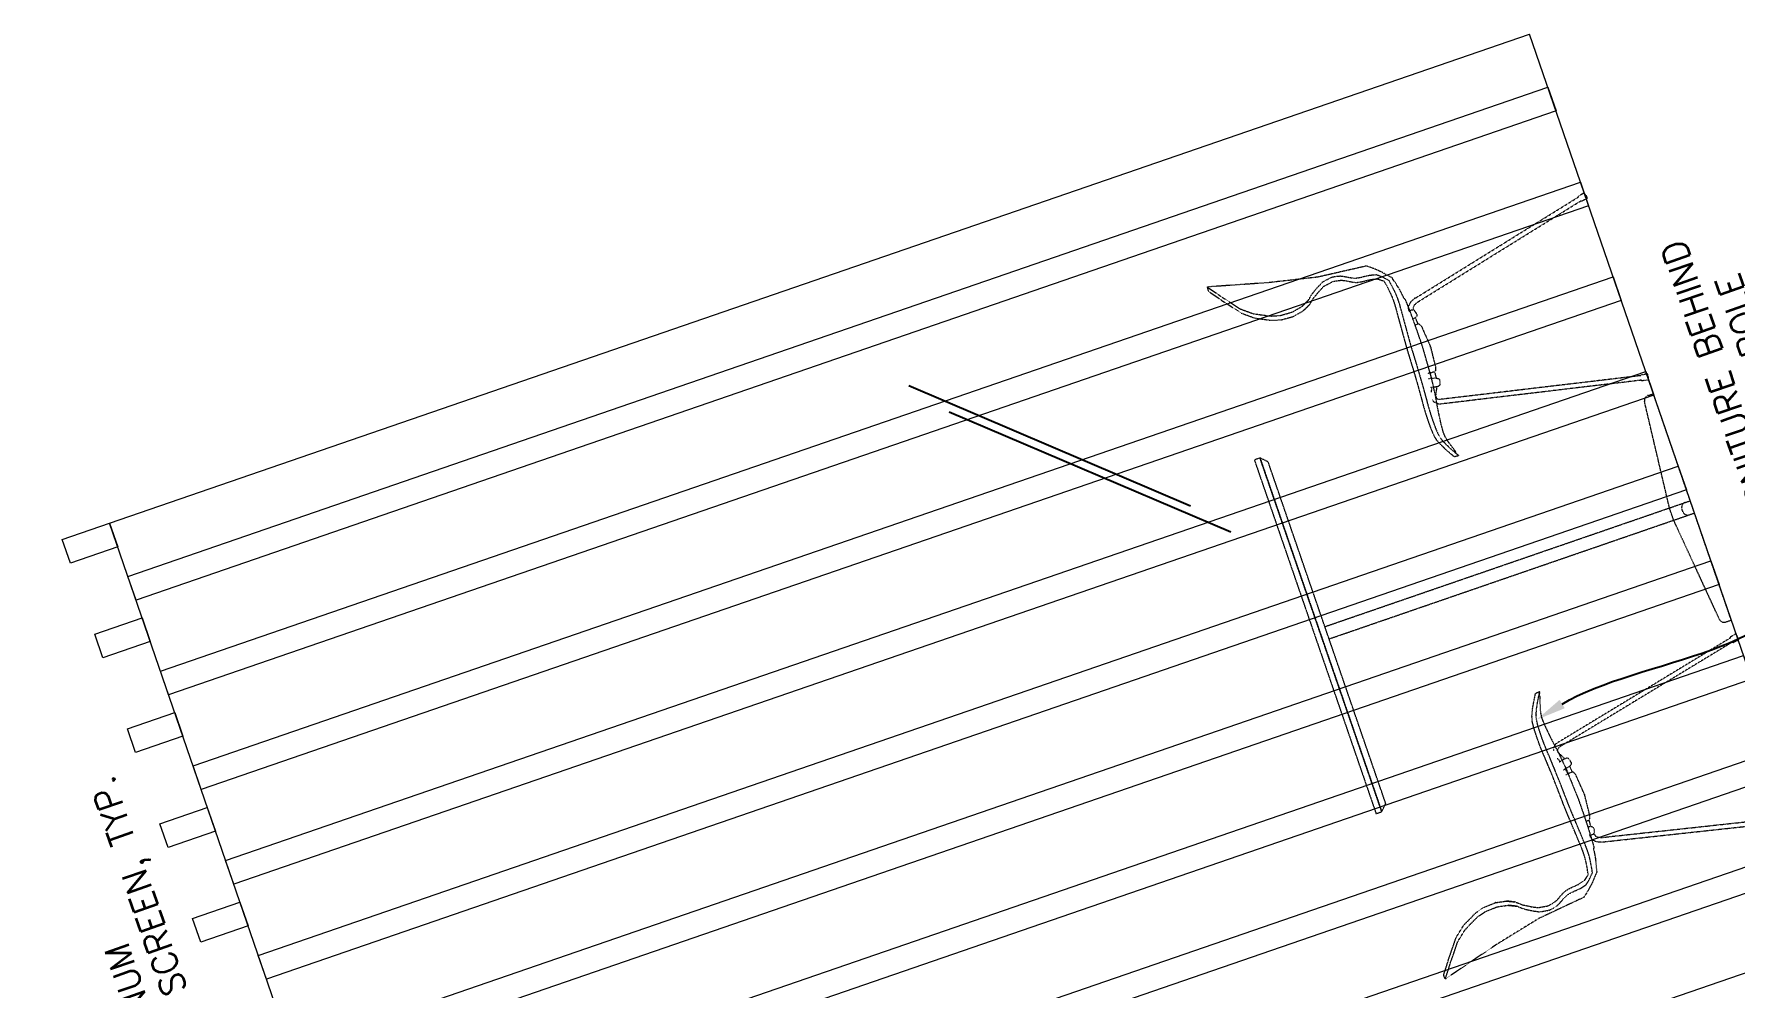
# Model space of a CAD drawing. Extents: x 760773 to 1075934, y 719259 to 1013331.
# Drawn here: x 836111 to 839509, y 828954 to 830858 of the extents above; entities that cross this region are included whole.
import ezdxf
from ezdxf import colors
from ezdxf.entities.mleader import LeaderData, LeaderLine
from ezdxf.math import Vec2, Vec3

# ---------------------------------------------------------------- set-up
doc = ezdxf.new("R2010")
doc.units = 0
doc.header["$MEASUREMENT"] = 0
doc.linetypes.add('HIDDEN', pattern=[0.375, 0.25, -0.125])
doc.layers.add('72471 FF-FUR', color=9, linetype='Continuous', lineweight=30)
doc.layers.add('i-furn', color=8, linetype='Continuous', lineweight=0)
for name, color, linetype in [('A-TEXT', 7, 'Continuous'), ('EL THICK', 1, 'Continuous'), ('EXIST1', 14, 'Continuous'), ('MED', 7, 'Continuous')]:
    doc.layers.add(name, color=color, linetype=linetype)
doc.styles.add('STANDARD1', font='romans')

# ---------------------------------------------------------------- blocks, each defined once
blk = doc.blocks.new('a222')
at = {"layer": 'i-furn', "color": 8, "linetype": 'HIDDEN', "ltscale": 0.0003, "true_color": 0x7f7f7f}
for p, q in [((-0.013, 0.775), (-0.013, 0)), ((0.013, 0.775), (0.013, 0)), ((-0.231, 0.0219), (-0.013, 0.044)), ((-0.013, 0.044), (0.013, 0.044)), ((0.013, 0.044), (0.231, 0.0219)), ((-0.24, 0.012), (-0.24, 0)), ((-0.24, 0), (0.24, 0)), ((-0.003, 0.021), (0.003, 0.021)), ((0.24, 0.012), (0.24, 0))]:
    blk.add_line(p, q, dxfattribs=at)
at = {"layer": 'i-furn', "color": 8, "linetype": 'HIDDEN', "ltscale": 0.0003, "true_color": 0x7f7f7f, "flags": 128}
for points in [[(-0.375, 0.788), (0.375, 0.788), (0.375, 0.8), (-0.375, 0.8), (-0.375, 0.788)], [(-0.362, 0.775), (0.362, 0.775), (0.375, 0.788), (-0.375, 0.788), (-0.362, 0.775)]]:
    blk.add_lwpolyline(points, dxfattribs=at)
at = {"layer": 'i-furn', "color": 8, "linetype": 'HIDDEN', "ltscale": 0.0003, "true_color": 0x7f7f7f}
for centre, start, end in [((-0.23, 0.012), 95.7856, 180), ((-0.003, 0.011), 90, 180), ((0.003, 0.011), 0, 90), ((0.23, 0.012), 0, 84.2144)]:
    blk.add_arc(centre, 0.01, start, end, dxfattribs=at)
blk = doc.blocks.new('3101-SIDE-ELEV')
at = {"color": 8, "linetype": 'HIDDEN', "ltscale": 0.0002, "true_color": 0x7f7f7f}
for p, q in [((-0.0924, 0.4105), (-0.0986, 0.4081)), ((-0.0868, 0.4105), (-0.0924, 0.4105)), ((-0.0881, 0.408), (-0.0868, 0.4105)), ((-0.0867, 0.411), (-0.0868, 0.4105)), ((0.0431, 0.4119), (0.0544, 0.4129)), ((0.0569, 0.4033), (0.053, 0.418)), ((0.0737, 0.408), (0.0709, 0.4206)), ((0.0715, 0.4179), (0.0799, 0.4219)), ((0.0737, 0.408), (0.088, 0.415)), ((0.088, 0.415), (0.0881, 0.415)), ((0.0881, 0.415), (0.0897, 0.4161)), ((0.0897, 0.4161), (0.0925, 0.4159)), ((0.0925, 0.4159), (0.0962, 0.4147)), ((0.1008, 0.4228), (0.0961, 0.4243)), ((0.0962, 0.4147), (0.0988, 0.4123)), ((0.0988, 0.4123), (0.0995, 0.4108)), ((0.1856, 0.0139), (0.0995, 0.4108)), ((0.1064, 0.4175), (0.1008, 0.4228)), ((0.1084, 0.4136), (0.1064, 0.4175)), ((0.1946, 0.0155), (0.1084, 0.4136)), ((-0.1084, 0.3909), (-0.1939, 0.0147)), ((-0.0994, 0.3894), (-0.1849, 0.0132)), ((-0.1093, 0.3898), (-0.1078, 0.3945)), ((-0.1078, 0.3945), (-0.104, 0.4025)), ((-0.104, 0.4025), (-0.0986, 0.4081)), ((-0.0959, 0.3968), (-0.0994, 0.3894)), ((-0.0931, 0.3997), (-0.0959, 0.3968)), ((-0.0873, 0.4019), (-0.0931, 0.3997)), ((-0.0881, 0.4046), (-0.0881, 0.408)), ((-0.0872, 0.4014), (-0.0881, 0.4046)), ((-0.0848, 0.4001), (-0.0872, 0.4014)), ((-0.0763, 0.3977), (-0.0848, 0.4001)), ((-0.0736, 0.399), (-0.0763, 0.3977)), ((-0.0717, 0.4022), (-0.0736, 0.399)), ((-0.0714, 0.4033), (-0.0717, 0.4022)), ((-0.0714, 0.4033), (-0.0708, 0.4086)), ((-0.0584, 0.4021), (-0.0714, 0.4033)), ((-0.0085, 0.3935), (-0.0072, 0.3936)), ((-0.0059, 0.3935), (-0.0072, 0.3936)), ((-0.0072, 0.3936), (-0.0072, 0.3936)), ((-0.0072, 0.3936), (-0.0072, 0.3936)), ((0.0439, 0.4021), (0.0569, 0.4033)), ((0.0569, 0.4033), (0.0573, 0.4022)), ((0.0573, 0.4022), (0.0591, 0.399)), ((0.0591, 0.399), (0.0619, 0.3977)), ((0.0619, 0.3977), (0.0704, 0.4001)), ((0.0704, 0.4001), (0.0727, 0.4014)), ((0.0727, 0.4014), (0.0737, 0.4046)), ((0.0737, 0.4046), (0.0737, 0.408)), ((-0.1953, 0.0147), (-0.1982, 0.0026)), ((-0.1982, 0.0026), (-0.1973, 0.0018)), ((-0.1973, 0.0018), (-0.1912, -0.0004)), ((-0.1973, 0.0018), (-0.1973, 0.0018)), ((-0.1939, 0.0147), (-0.1953, 0.0147)), ((-0.1851, -0.0002), (-0.1834, 0.0124)), ((-0.1834, 0.0124), (-0.1849, 0.0132)), ((0.1856, 0.0139), (0.1841, 0.0131)), ((0.1841, 0.0131), (0.1859, 0.0004)), ((0.1859, 0.0004), (0.1862, 0.0004)), ((0.1862, 0.0004), (0.1879, 0.0002)), ((0.1879, 0.0002), (0.1945, 0.0007)), ((0.1945, 0.0007), (0.1977, 0.0022)), ((0.1961, 0.0152), (0.1946, 0.0155)), ((0.1989, 0.0031), (0.1961, 0.0152)), ((0.1977, 0.0022), (0.1989, 0.0031)), ((-0.1912, -0.0004), (-0.1851, -0.0002))]:
    blk.add_line(p, q, dxfattribs=at)
at = {"color": 8, "linetype": 'HIDDEN', "ltscale": 0.0002, "true_color": 0x7f7f7f, "extrusion": (0, 0, -1), "flags": 128}
for points in [[(-0.2175, 0.4168), (-0.2179, 0.4114), (-0.215, 0.413), (-0.2119, 0.4147), (-0.2081, 0.4144), (-0.2047, 0.4155), (-0.2012, 0.4167), (-0.1978, 0.4178), (-0.1945, 0.4189), (-0.1912, 0.4199), (-0.1882, 0.4209), (-0.1852, 0.4217), (-0.1824, 0.4225), (-0.1797, 0.4231), (-0.177, 0.4237), (-0.1744, 0.4242), (-0.1731, 0.4244), (-0.1719, 0.4245), (-0.1694, 0.4248), (-0.1669, 0.4249), (-0.1644, 0.4249), (-0.1619, 0.4249), (-0.1594, 0.4248), (-0.1569, 0.4246), (-0.1544, 0.4244), (-0.1519, 0.4242), (-0.1494, 0.424), (-0.1469, 0.4237), (-0.1444, 0.4235), (-0.1418, 0.4232), (-0.1392, 0.4229), (-0.1365, 0.4226), (-0.1338, 0.4223), (-0.1309, 0.4219), (-0.1278, 0.4216), (-0.1246, 0.4211), (-0.1211, 0.4207), (-0.1173, 0.4202), (-0.1131, 0.4196), (-0.1083, 0.4189), (-0.1028, 0.418), (-0.0967, 0.4171), (-0.0897, 0.416), (-0.0536, 0.4119), (0.0081, 0.4086), (0.0231, 0.4084), (0.0366, 0.4084), (0.0487, 0.4084), (0.0594, 0.4085), (0.0689, 0.4087), (0.0773, 0.4088), (0.0847, 0.409), (0.0911, 0.4092), (0.0966, 0.4094), (0.1014, 0.4096), (0.1056, 0.4098), (0.1093, 0.4101), (0.1127, 0.4103), (0.1157, 0.4122), (0.1187, 0.4125), (0.1218, 0.4128), (0.125, 0.4132), (0.1285, 0.4137), (0.1323, 0.4143), (0.1366, 0.4151), (0.1414, 0.4162), (0.1469, 0.4175), (0.1532, 0.4192), (0.1607, 0.4213), (0.1607, 0.4202), (0.1802, 0.4378), (0.1911, 0.4496), (0.2014, 0.4621), (0.2013, 0.4621), (0.212, 0.5616), (0.2338, 0.6593), (0.2657, 0.7783), (0.2612, 0.7785)], [(0.2657, 0.7783), (0.2612, 0.7749), (0.2612, 0.7749), (0.2482, 0.765), (0.2482, 0.765), (0.2378, 0.7575), (0.2282, 0.7498), (0.2282, 0.7497), (0.2282, 0.7497), (0.2282, 0.7498), (0.2282, 0.7497), (0.203, 0.7303), (0.1847, 0.7078), (0.1847, 0.7078), (0.1698, 0.6783), (0.1683, 0.6742), (0.164, 0.6583), (0.1625, 0.6331), (0.1625, 0.6332), (0.1667, 0.6114), (0.1667, 0.6114), (0.1667, 0.6114), (0.1667, 0.6114), (0.1667, 0.6114), (0.1667, 0.6114), (0.1667, 0.6114), (0.1667, 0.6114), (0.1667, 0.6114), (0.1667, 0.6113), (0.1744, 0.5946), (0.1744, 0.5946), (0.1667, 0.6113), (0.1667, 0.6113), (0.1667, 0.6113), (0.1667, 0.6113), (0.1744, 0.5946), (0.1744, 0.5946), (0.1744, 0.5946), (0.1744, 0.5946), (0.1744, 0.5946), (0.1744, 0.5946), (0.1744, 0.5946), (0.1836, 0.584), (0.1836, 0.584), (0.1836, 0.584), (0.1836, 0.584), (0.1836, 0.584), (0.193, 0.5688), (0.1999, 0.5554), (0.2029, 0.5358), (0.2021, 0.5298), (0.2011, 0.5241), (0.2011, 0.5241), (0.1999, 0.5194), (0.1985, 0.5159), (0.197, 0.5128), (0.197, 0.5128), (0.1883, 0.4976), (0.1855, 0.491), (0.1855, 0.491), (0.1838, 0.4817), (0.1821, 0.4629), (0.1786, 0.4493), (0.1736, 0.4428)], [(0.2612, 0.7785), (0.2567, 0.7786), (0.2522, 0.7752), (0.2522, 0.7752), (0.2392, 0.7653), (0.2392, 0.7653), (0.2288, 0.7579), (0.2192, 0.7501), (0.2192, 0.75), (0.2192, 0.75), (0.2192, 0.7501), (0.2192, 0.7501), (0.194, 0.7306), (0.1757, 0.7081), (0.1757, 0.7081), (0.1608, 0.6787), (0.1593, 0.6745), (0.155, 0.6586), (0.1535, 0.6334), (0.1535, 0.6335), (0.1577, 0.6117), (0.1577, 0.6117), (0.1577, 0.6117), (0.1577, 0.6117), (0.1577, 0.6117), (0.1577, 0.6117), (0.1577, 0.6117), (0.1577, 0.6117), (0.1577, 0.6117), (0.1577, 0.6117), (0.1654, 0.595), (0.1654, 0.595), (0.1577, 0.6117), (0.1577, 0.6117), (0.1577, 0.6117), (0.1577, 0.6117), (0.1654, 0.595), (0.1654, 0.595), (0.1654, 0.595), (0.1654, 0.595), (0.1654, 0.595), (0.1654, 0.595), (0.1654, 0.595), (0.1746, 0.5843), (0.1746, 0.5843), (0.1746, 0.5843), (0.1746, 0.5843), (0.1746, 0.5843), (0.184, 0.5692), (0.1909, 0.5557), (0.1939, 0.5361), (0.1931, 0.5301), (0.1921, 0.5244), (0.1921, 0.5244), (0.1909, 0.5197), (0.1895, 0.5162), (0.188, 0.5131), (0.188, 0.5131), (0.1793, 0.498), (0.1765, 0.4913), (0.1765, 0.4913), (0.1748, 0.482), (0.1731, 0.4632), (0.1696, 0.4496), (0.1613, 0.4389), (0.1481, 0.4366), (0.142, 0.4357), (0.1368, 0.435), (0.1323, 0.4345), (0.1285, 0.4342), (0.1251, 0.434), (0.1221, 0.4339), (0.1192, 0.4339), (0.1164, 0.4338), (0.1136, 0.4339), (0.1108, 0.4339), (0.1078, 0.434), (0.1043, 0.4342), (0.1003, 0.4344), (0.0956, 0.4347), (0.0902, 0.4351), (0.0839, 0.4355), (0.0767, 0.436), (0.0684, 0.4365), (0.0591, 0.4371), (0.0485, 0.4378), (0.0366, 0.4386), (0.0233, 0.4394), (0.0113, 0.44), (0.0084, 0.4401), (-0.0292, 0.4414), (-0.0576, 0.4428), (-0.0854, 0.4445), (-0.0923, 0.4451), (-0.0986, 0.4455), (-0.1043, 0.4459), (-0.1093, 0.4461), (-0.1093, 0.4461), (-0.1137, 0.4463), (-0.1177, 0.4465), (-0.1177, 0.4465), (-0.1213, 0.4466), (-0.1247, 0.4466), (-0.1278, 0.4467), (-0.1309, 0.4467), (-0.1309, 0.4467), (-0.1338, 0.4467), (-0.1366, 0.4467), (-0.1393, 0.4466), (-0.142, 0.4466), (-0.1446, 0.4465), (-0.1446, 0.4465), (-0.1472, 0.4465), (-0.1499, 0.4464), (-0.1499, 0.4464), (-0.1526, 0.4462), (-0.1554, 0.4461), (-0.1554, 0.4461), (-0.1554, 0.4461), (-0.1583, 0.4459), (-0.1583, 0.4459), (-0.1613, 0.4456), (-0.1613, 0.4456), (-0.1613, 0.4456), (-0.1644, 0.4452), (-0.1644, 0.4452), (-0.1667, 0.4448), (-0.1675, 0.4447), (-0.1675, 0.4447), (-0.1706, 0.4439), (-0.1738, 0.443), (-0.1738, 0.443), (-0.1756, 0.4424), (-0.1756, 0.4424), (-0.1756, 0.4424), (-0.1756, 0.4424), (-0.1756, 0.4424), (-0.1756, 0.4424), (-0.1756, 0.4424), (-0.1738, 0.443), (-0.1738, 0.443), (-0.1738, 0.443), (-0.1756, 0.4424), (-0.1756, 0.4424), (-0.1775, 0.4417), (-0.1775, 0.4417), (-0.1804, 0.4405), (-0.1804, 0.4405), (-0.1834, 0.4392), (-0.1863, 0.4378), (-0.1893, 0.4364), (-0.1893, 0.4364), (-0.1923, 0.4348), (-0.1953, 0.4331), (-0.1953, 0.4331), (-0.1985, 0.4314), (-0.2017, 0.4296), (-0.2049, 0.4277), (-0.2081, 0.4258), (-0.2112, 0.424), (-0.2143, 0.4222), (-0.2172, 0.4206), (-0.2175, 0.4168)]]:
    blk.add_lwpolyline(points, dxfattribs=at)
at = {"color": 8, "linetype": 'HIDDEN', "ltscale": 0.0002, "true_color": 0x7f7f7f, "flags": 128}
for points in [[(-0.1736, 0.4428), (-0.1606, 0.4297), (-0.1474, 0.4275), (-0.1414, 0.4266), (-0.1361, 0.4259), (-0.1317, 0.4254), (-0.1278, 0.4251), (-0.1244, 0.4249), (-0.1214, 0.4248), (-0.1185, 0.4247), (-0.1157, 0.4247), (-0.113, 0.4247), (-0.1101, 0.4248), (-0.1071, 0.4249), (-0.1036, 0.4251), (-0.0996, 0.4253), (-0.095, 0.4256), (-0.0895, 0.4259), (-0.0832, 0.4263), (-0.076, 0.4268), (-0.0678, 0.4274), (-0.0584, 0.428), (-0.0478, 0.4287), (-0.0359, 0.4294), (-0.0226, 0.4302), (-0.0106, 0.4309), (-0.0078, 0.4309), (0.0298, 0.4323), (0.0583, 0.4337), (0.086, 0.4354), (0.0929, 0.4359), (0.0993, 0.4364), (0.1049, 0.4367), (0.1099, 0.437), (0.1099, 0.437), (0.1144, 0.4372), (0.1184, 0.4373), (0.1184, 0.4373), (0.122, 0.4374), (0.1253, 0.4375), (0.1285, 0.4375), (0.1315, 0.4375), (0.1315, 0.4375), (0.1344, 0.4375), (0.1373, 0.4375), (0.14, 0.4375), (0.1427, 0.4374), (0.1453, 0.4374), (0.1453, 0.4374), (0.1479, 0.4373), (0.1505, 0.4372), (0.1505, 0.4372), (0.1533, 0.4371), (0.1561, 0.4369), (0.1561, 0.4369), (0.1561, 0.4369), (0.159, 0.4367), (0.159, 0.4367), (0.162, 0.4364), (0.162, 0.4364), (0.162, 0.4364), (0.165, 0.436), (0.165, 0.436), (0.1674, 0.4357), (0.1682, 0.4355), (0.1682, 0.4355), (0.1713, 0.4347), (0.1745, 0.4338), (0.1745, 0.4338), (0.1763, 0.4332), (0.1763, 0.4332), (0.1763, 0.4332), (0.1763, 0.4332), (0.1763, 0.4332), (0.1763, 0.4332), (0.1763, 0.4332), (0.1745, 0.4338), (0.1745, 0.4338), (0.1745, 0.4338), (0.1763, 0.4332), (0.1763, 0.4332), (0.1782, 0.4325), (0.1782, 0.4325), (0.1811, 0.4313), (0.1811, 0.4313), (0.184, 0.43), (0.187, 0.4287), (0.1899, 0.4272), (0.1899, 0.4272), (0.1929, 0.4256), (0.196, 0.424), (0.196, 0.424), (0.1992, 0.4222), (0.2024, 0.4204), (0.2056, 0.4185), (0.2088, 0.4167), (0.2119, 0.4149), (0.215, 0.4131), (0.2179, 0.4114)], [(-0.058, 0.4074), (-0.0584, 0.4021), (-0.0562, 0.3995), (-0.0507, 0.3974), (-0.0489, 0.3972), (-0.0439, 0.3968), (-0.0267, 0.3953), (-0.0267, 0.3953), (-0.0267, 0.3953), (-0.0267, 0.3953), (-0.0267, 0.3953), (-0.0267, 0.3953), (-0.0267, 0.3953), (-0.0267, 0.3953), (-0.0167, 0.3944), (-0.0167, 0.3944), (-0.0072, 0.3936), (0.0022, 0.3944), (0.0022, 0.3944), (0.0123, 0.3953), (0.0123, 0.3953), (0.0123, 0.3953), (0.0123, 0.3953), (0.0123, 0.3953), (0.0123, 0.3953), (0.0123, 0.3953), (0.0123, 0.3953), (0.0294, 0.3968), (0.0345, 0.3972), (0.0362, 0.3974), (0.0417, 0.3995), (0.0439, 0.4021), (0.0431, 0.4119), (0.0424, 0.4164)]]:
    blk.add_lwpolyline(points, dxfattribs=at)

msp = doc.modelspace()

# ---------------------------------------------------------------- linework, layer by layer
at = {"layer": '72471 FF-FUR', "lineweight": 0}
for points in [[(836278.47859, 829834.12595), (836183.92673, 829801.56914), (836167.64832, 829848.84507), (836262.20018, 829881.40188)], [(836343.59222, 829645.02224), (836249.04036, 829612.46542), (836232.76195, 829659.74135), (836327.31381, 829692.29817)], [(836408.70585, 829455.91852), (836314.15399, 829423.36171), (836297.87558, 829470.63764), (836392.42744, 829503.19445)], [(836473.81948, 829266.81481), (836379.26762, 829234.25799), (836362.98921, 829281.53392), (836457.54107, 829314.09074)], [(836538.93311, 829077.71109), (836444.38125, 829045.15428), (836428.10285, 829092.43021), (836522.6547, 829124.98702)]]:
    msp.add_lwpolyline(points, close=True, dxfattribs=at)
at = {"layer": 'EL THICK', "lineweight": 0}
for p, q in [((836262.20036, 829881.4015), (839098.75608, 830858.10596)), ((841255.63454, 824594.07607), (839098.75608, 830858.10596)), ((838419.07882, 823617.37161), (836262.20022, 829881.4019))]:
    msp.add_line(p, q, dxfattribs=at)
at = {"layer": 'EXIST1'}
for p, q in [((838421.60408, 829915.62538), (837858.71398, 830155.51709)), ((838502.11555, 829863.24778), (837939.22546, 830103.13948))]:
    msp.add_line(p, q, dxfattribs=at)
at = {"layer": 'MED', "lineweight": 0}
for points in [[(836315.09981, 829727.77019), (836298.82144, 829775.04614), (839135.37717, 830751.7506), (839151.65558, 830704.47467), (836315.09985, 829727.77021)], [(836380.21344, 829538.66648), (836363.93508, 829585.94242), (839200.4908, 830562.64688), (839216.76921, 830515.37096), (836380.21348, 829538.66649)], [(836445.32707, 829349.56276), (836429.04871, 829396.83871), (839265.60443, 830373.54317), (839281.88284, 830326.26724), (836445.32711, 829349.56278)], [(836510.4407, 829160.45905), (836494.16234, 829207.73499), (839330.71806, 830184.43946), (839346.99647, 830137.16353), (836510.44074, 829160.45906)], [(836575.55434, 828971.35533), (836559.27597, 829018.63128), (839395.83169, 829995.33574), (839412.1101, 829948.05981), (836575.55438, 828971.35535)], [(836640.66797, 828782.25162), (836624.3896, 828829.52756), (839460.94532, 829806.23203), (839477.22373, 829758.9561), (836640.66801, 828782.25163)], [(836705.7816, 828593.14791), (836689.50323, 828640.42385), (839526.05896, 829617.12831), (839542.33736, 829569.85238), (836705.78164, 828593.14792)], [(836770.89523, 828404.04419), (836754.61686, 828451.32013), (839591.17259, 829428.0246), (839607.45099, 829380.74867), (836770.89527, 828404.0442)], [(836836.00886, 828214.94048), (836819.73049, 828262.21642), (839656.28622, 829238.92088), (839672.56462, 829191.64495), (836836.0089, 828214.94049)], [(836901.12249, 828025.83676), (836884.84412, 828073.11271), (839721.39985, 829049.81717), (839737.67826, 829002.54124), (836901.12253, 828025.83678)]]:
    msp.add_lwpolyline(points, dxfattribs=at)

# ---------------------------------------------------------------- block references
at = {"layer": 'i-furn', "ltscale": 0.000995852, "extrusion": (0, 0, -1), "xscale": 995.852052116051, "yscale": 995.852052116051, "zscale": 995.852052116051, "rotation": 250.9998600026643}
msp.add_blockref('3101-SIDE-ELEV', (-839273.50226, 830355.24751), dxfattribs=at)
at = {"layer": 'i-furn', "ltscale": 0.000995852, "rotation": 109.0001399973354}
for name, p, xscale, yscale, zscale in [('a222', (839423.82854, 829914.0252), 995.8520521160502, 995.8520521160502, 995.8520521160502), ('3101-SIDE-ELEV', (839577.01555, 829473.78793), 995.8520521160498, 995.8520521160498, -995.8520521160463)]:
    msp.add_blockref(name, p, dxfattribs=dict(at, xscale=xscale, yscale=yscale, zscale=zscale))

# ---------------------------------------------------------------- leaders
at = {"layer": 'A-TEXT'}
ml = msp.add_multileader_mtext('Standard', dxfattribs=at)
ml.set_content('FURNITURE BEHIND\\PALUMINUM POLE SCREEN', color=256, style='STANDARD1')
ml.set_leader_properties()
ml.build(insert=Vec2(0, 0))
ml.multileader.update_dxf_attribs({"leader_type": 2, "dogleg_length": 100, "arrow_head_size": 60})
ctx = ml.context
ctx.base_point, ctx.char_height, ctx.arrow_head_size, ctx.landing_gap_size, ctx.plane_origin, ctx.plane_x_axis, ctx.plane_y_axis = Vec3(839607.63961, 829792.31948), 50, 60, 50, Vec3(838526.32117, 830002.78337), Vec3(-0.3255681545, 0.9455185756), Vec3(-0.9455185756, -0.3255681545)
notes = []
notes.append((ctx, [(1, (1, 1, 0), (839640.19643, 829697.76763), (-0.3255681545, 0.9455185756), 100, [(0, [(839112.74946, 829489.0672)], 0, [])])]))
ctx.mtext.insert, ctx.mtext.text_direction, ctx.mtext.rotation, ctx.mtext.width, ctx.mtext.line_spacing_factor, ctx.mtext.flow_direction = Vec3(839567.72324, 829831.45621), Vec3(-0.3255681545, 0.9455185756), 1.9024088847, 763.4386165, 0.975, 5
ml = msp.add_multileader_mtext('Standard', dxfattribs=at)
ml.set_content('ALUMINUM \\PPOLE SCREEN, TYP.', color=256, style='STANDARD1')
ml.set_leader_properties()
ml.build(insert=Vec2(0, 0))
ml.multileader.update_dxf_attribs({"leader_type": 2, "dogleg_length": 100, "arrow_head_size": 60})
ctx = ml.context
ctx.base_point, ctx.char_height, ctx.arrow_head_size, ctx.landing_gap_size, ctx.plane_origin, ctx.plane_x_axis, ctx.plane_y_axis = Vec3(836404.33601, 828676.27363), 50, 60, 50, Vec3(835323.01756, 828886.73752), Vec3(-0.3255681545, 0.9455185756), Vec3(-0.9455185756, -0.3255681545)
notes.append((ctx, [(1, (1, 1, 0), (836436.89282, 828581.72177), (-0.3255681545, 0.9455185756), 100, [(0, [(836959.63176, 828703.53963)], 0, [])])]))
ctx.mtext.insert, ctx.mtext.text_direction, ctx.mtext.rotation, ctx.mtext.width, ctx.mtext.line_spacing_factor, ctx.mtext.flow_direction = Vec3(836359.91716, 828713.86003), Vec3(-0.3255681545, 0.9455185756), 1.9024088847, 763.4386165, 0.975, 5
for ctx, leaders in notes:
    for number, flags, end, landing, length, lines in leaders:
        leader = LeaderData()
        leader.index, (leader.has_last_leader_line, leader.has_dogleg_vector, leader.attachment_direction) = number, flags
        leader.last_leader_point, leader.dogleg_vector, leader.dogleg_length = Vec3(end), Vec3(landing), length
        for number, points, colour, breaks in lines:
            line = LeaderLine()
            line.index, line.vertices, line.color, line.breaks = number, Vec3.list(points), colors.encode_raw_color(colour), breaks
            leader.lines.append(line)
        ctx.leaders.append(leader)

doc.saveas('drawing.dxf')
